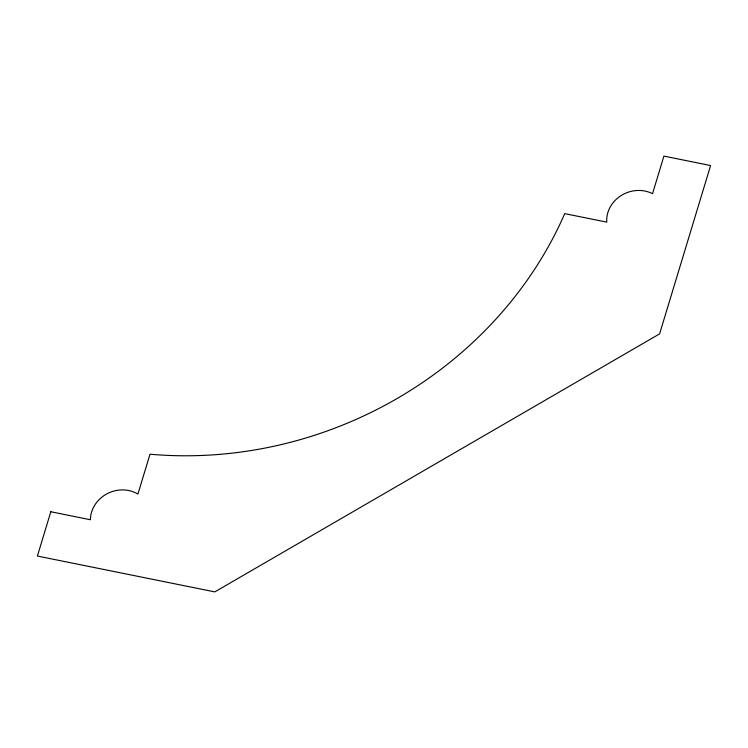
<?xml version="1.0" encoding="UTF-8"?>
<svg xmlns="http://www.w3.org/2000/svg" width="748" height="748" viewBox="0 0 748 748"><rect width="100%" height="100%" fill="white"/><g stroke="black" fill="none" stroke-linecap="round" stroke-linejoin="round"><path stroke-width="1.12" d="M50.817 511.744L37.4 556.045L214.807 591.892L659.596 333.879L710.6 165.542L663.915 156.108L652.527 193.704A30.369 27.498 -22.5 0 0 621.289 195.462A30.369 27.498 -22.5 0 0 606.759 222.128L564.74 213.638A387.053 350.503 -22.5 0 1 150.002 454.214L137.922 494.082A30.369 27.498 -22.5 0 0 106.768 493.914A30.369 27.498 -22.5 0 0 90.433 519.748L50.817 511.744"/></g></svg>
